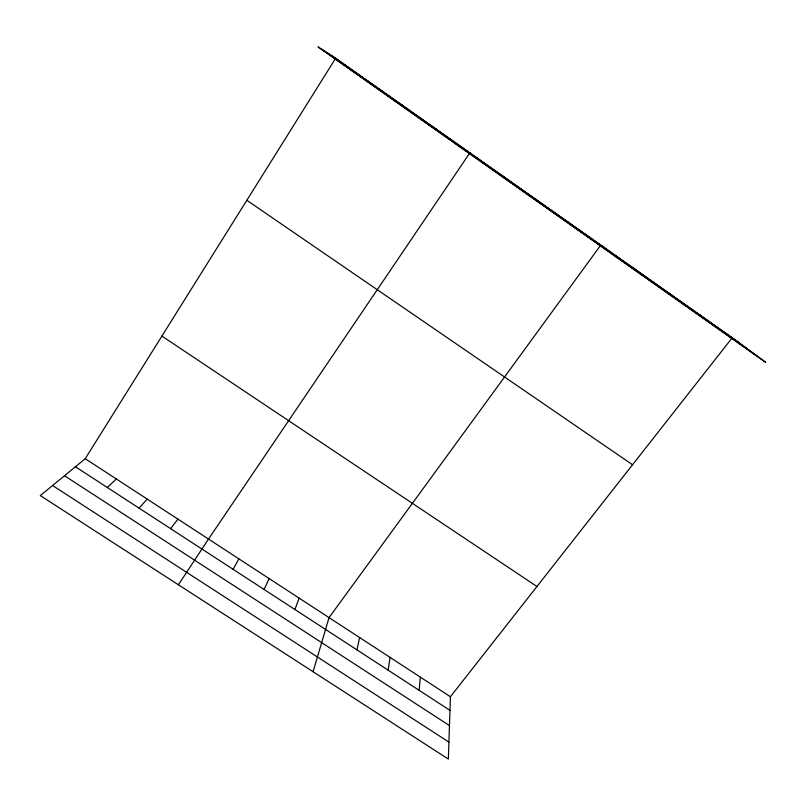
<?xml version="1.0" encoding="UTF-8"?>
<svg xmlns="http://www.w3.org/2000/svg" width="806" height="806" viewBox="0 0 806 806"><rect width="100%" height="100%" fill="white"/><g stroke="black" fill="none" stroke-linecap="round" stroke-linejoin="round"><path stroke-width="1.21" d="M732.251 337.744L450.423 696.727L448.358 759.081L40.3 495.599L85.234 458.705L335.649 58.254L318.007 46.919L765.7 362.368L732.251 337.744L335.649 58.254M419.14 690.319L420.339 677.121M388.129 670.149L390.084 657.394M356.927 649.858L359.647 637.566M313.071 671.73L329.039 617.618L600.762 245.084L617.759 258.132M294.915 609.517L299.157 598.143M264.106 589.478L269.113 578.557M233.115 569.318L238.898 558.86M178.408 584.773L208.512 539.063L469.878 152.848L470.019 154.027M170.59 528.645L177.955 519.145M139.055 508.143L147.226 499.115M107.339 487.509L116.316 478.966M435.734 129.02L436.64 129.423M401.328 104.78L403.191 105.858M366.7 80.368L369.531 82.131M52.571 485.524L448.922 742.114M75.432 466.755L449.97 710.368M64.49 475.731L449.466 725.571M85.234 458.705L450.423 696.727M161.915 336.082L536.957 586.506M246.838 200.291L632.539 464.75M331.84 55.805L739.495 343.084M327.568 53.065L747.615 349.058M322.874 50.043L756.512 355.607M699.689 314.803L706.066 319.519M666.925 291.712L672.416 295.812M633.949 268.479L638.533 271.934M568.351 222.244L571.132 224.441M535.728 199.263L537.612 200.815M502.904 176.131L503.871 177.038"/></g></svg>
